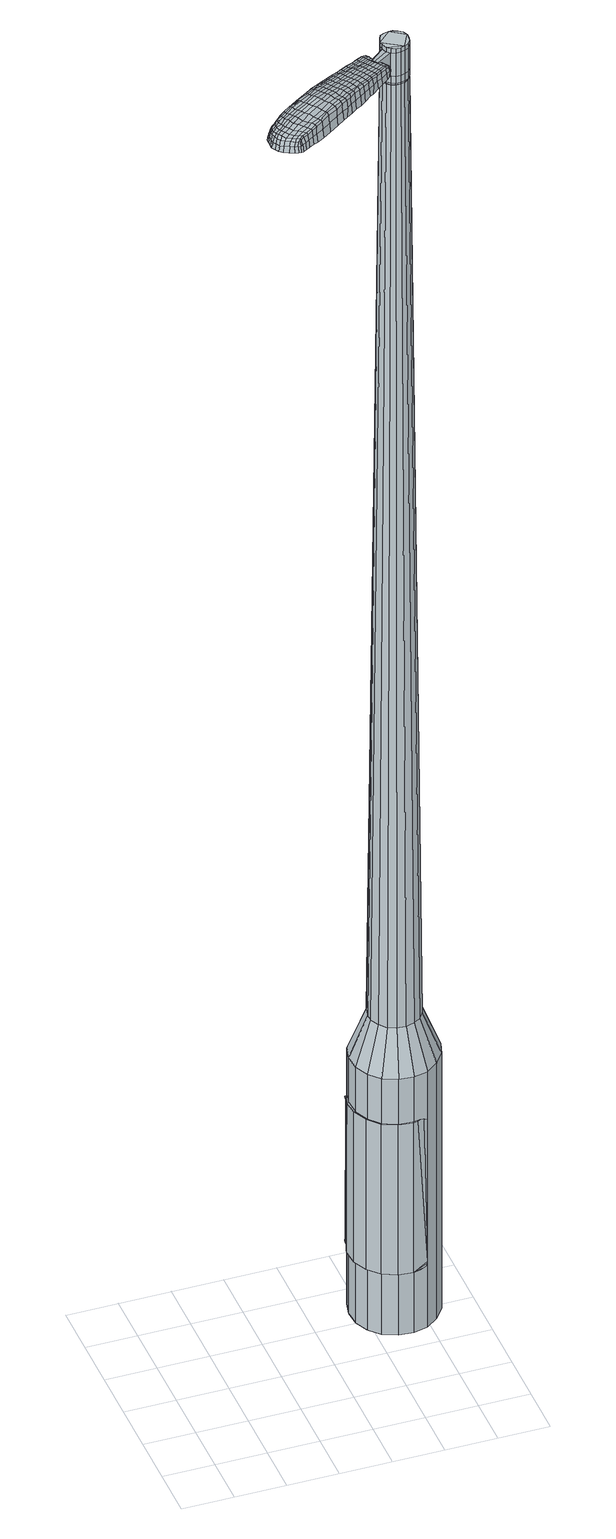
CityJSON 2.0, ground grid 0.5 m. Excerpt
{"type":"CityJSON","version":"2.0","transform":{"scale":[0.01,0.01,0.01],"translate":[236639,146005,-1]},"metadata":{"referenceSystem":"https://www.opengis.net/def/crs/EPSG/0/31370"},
"CityObjects":{
"object1":{"type":"GenericCityObject","attributes":{"cluster":696,"mean_distance_to_centroid":0.294,"new_centroid_x":236641.3,"new_centroid_y":146006.64,"mean_distance_to_camera":13.24,"H1":15.08,"H2":15.27,"Z_final":112.35,"cluster2":-1,"proj_x":236634.6,"proj_y":145996.95,"id_line":90811,"bearing_l":304.66,"distance":11.79,"orientation":"right","G_obj":214.66},"geometry":[{"type":"MultiSurface","lod":"2","boundaries":[[[0,1,2,3]],[[1,4,5,2]],[[4,6,7,5]],[[6,8,9,7]],[[8,10,11,9]],[[10,12,13,11]],[[12,14,15,13]],[[14,16,17,15]],[[16,18,19,17]],[[18,20,21,19]],[[20,22,23,21]],[[22,24,25,23]],[[24,26,27,25]],[[26,28,29,27]],[[28,30,31,29]],[[30,32,33,31]],[[32,34,35,33]],[[34,0,3,35]],[[36,37,38,39]],[[38,40,41,42]],[[41,43,42]],[[42,44,45,46]],[[45,47,46]],[[46,48,49,50]],[[49,51,50]],[[42,46,50,38]],[[50,52,39,38]],[[53,36,39]],[[2,5,7,35]],[[7,9,11,15]],[[11,13,15]],[[15,17,19,23]],[[19,21,23]],[[23,25,27,31]],[[27,29,31]],[[15,23,31,7]],[[31,33,35,7]],[[3,2,35]],[[1,0,54,55]],[[0,34,56,54]],[[34,32,57,56]],[[32,30,58,57]],[[30,28,59,58]],[[28,26,60,59]],[[26,24,61,60]],[[24,22,62,61]],[[22,20,63,62]],[[20,18,64,63]],[[18,16,65,64]],[[16,14,66,65]],[[14,12,67,66]],[[12,10,68,67]],[[10,8,69,68]],[[8,6,70,69]],[[6,4,71,70]],[[4,1,55,71]],[[55,54,72,73]],[[54,56,74,72]],[[56,57,75,74]],[[57,58,76,75]],[[58,59,77,76]],[[59,60,78,77]],[[60,61,79,78]],[[61,62,80,79]],[[62,63,81,80]],[[63,64,82,81]],[[64,65,83,82]],[[65,66,84,83]],[[66,67,85,84]],[[67,68,86,85]],[[68,69,87,86]],[[69,70,88,87]],[[70,71,89,88]],[[71,55,73,89]],[[90,91,92,73]],[[74,93,91,90]],[[94,95,93,74]],[[76,96,95,94]],[[77,97,96,76]],[[98,99,97,77]],[[100,101,99,98]],[[80,102,101,100]],[[103,104,102,80]],[[105,106,104,103]],[[107,108,106,105]],[[109,110,108,107]],[[85,111,110,109]],[[86,112,111,85]],[[113,114,112,86]],[[115,116,114,113]],[[117,118,116,115]],[[73,92,118,117]],[[119,120,121,122]],[[123,119,122,124]],[[125,123,124,126]],[[127,125,126,128]],[[129,127,128,130]],[[131,129,130,132]],[[133,131,132,134]],[[135,133,134,136]],[[137,135,136,138]],[[139,137,138,140]],[[141,139,140,142]],[[143,141,142,144]],[[145,143,144,146]],[[147,145,146,148]],[[149,147,148,150]],[[151,149,150,152]],[[72,90,73]],[[72,74,90]],[[75,94,74]],[[75,76,94]],[[78,98,77]],[[78,79,100,98]],[[79,80,100]],[[81,103,80]],[[81,82,105,103]],[[82,83,107,105]],[[83,84,109,107]],[[84,85,109]],[[87,113,86]],[[87,88,115,113]],[[88,89,117,115]],[[89,73,117]],[[153,92,91]],[[154,118,92]],[[154,155,116,118]],[[155,156,114,116]],[[156,112,114]],[[157,110,111]],[[157,158,108,110]],[[158,159,106,108]],[[159,160,104,106]],[[160,102,104]],[[161,101,102]],[[161,162,99,101]],[[162,97,99]],[[163,95,96]],[[163,93,95]],[[153,91,93]],[[39,52,151,164]],[[92,153,165,152]],[[53,39,164,120]],[[153,93,121,165]],[[36,53,120,119]],[[93,163,122,121]],[[37,36,119,123]],[[163,96,124,122]],[[38,37,123,125]],[[96,97,126,124]],[[40,38,125,127]],[[97,162,128,126]],[[41,40,127,129]],[[162,161,130,128]],[[43,41,129,131]],[[161,102,132,130]],[[42,43,131,133]],[[102,160,134,132]],[[44,42,133,135]],[[160,159,136,134]],[[45,44,135,137]],[[159,158,138,136]],[[47,45,137,139]],[[158,157,140,138]],[[46,47,139,141]],[[157,111,142,140]],[[48,46,141,143]],[[111,112,144,142]],[[49,48,143,145]],[[112,156,146,144]],[[51,49,145,147]],[[156,155,148,146]],[[50,51,147,149]],[[155,154,150,148]],[[52,50,149,151]],[[154,92,152,150]],[[151,152,166,167]],[[152,165,168,166]],[[165,121,169,168]],[[121,120,170,169]],[[120,164,171,170]],[[164,151,167,171]],[[172,173,174,175]],[[176,172,175,177]],[[172,176,178,179]],[[173,172,179,180]],[[181,182,183,184]],[[185,181,184,186]],[[181,185,187,188]],[[182,181,188,189]],[[190,191,192,193]],[[194,190,193,195]],[[190,194,196,197]],[[191,190,197,198]],[[199,200,201,202]],[[203,199,202,204]],[[199,203,205,206]],[[200,199,206,207]],[[208,209,210,211]],[[212,208,211,213]],[[208,212,214,215]],[[209,208,215,216]],[[217,218,219,220]],[[221,217,220,222]],[[217,221,223,224]],[[218,217,224,225]],[[226,227,228,229]],[[218,226,229,219]],[[226,218,225,230]],[[227,226,230,231]],[[232,233,234,235]],[[227,232,235,228]],[[232,227,231,236]],[[233,232,236,237]],[[238,176,177,239]],[[233,238,239,234]],[[238,233,237,240]],[[176,238,240,178]],[[241,242,243,244]],[[245,241,244,246]],[[241,245,247,248]],[[242,241,248,249]],[[250,251,252,253]],[[242,250,253,243]],[[250,242,249,254]],[[251,250,254,255]],[[256,257,258,259]],[[251,256,259,252]],[[256,251,255,260]],[[257,256,260,261]],[[262,263,264,265]],[[257,262,265,258]],[[262,257,261,266]],[[263,262,266,267]],[[268,173,180,269]],[[263,268,269,264]],[[268,263,267,270]],[[173,268,270,174]],[[271,272,273,274]],[[275,271,274,276]],[[271,275,277,278]],[[272,271,278,279]],[[280,281,282,283]],[[272,280,283,273]],[[280,272,279,284]],[[281,280,284,285]],[[286,287,288,289]],[[281,286,289,282]],[[286,281,285,290]],[[287,286,290,291]],[[292,185,186,293]],[[287,292,293,288]],[[292,287,291,294]],[[185,292,294,187]],[[295,296,297,298]],[[299,295,298,300]],[[295,299,301,302]],[[296,295,302,303]],[[304,305,306,307]],[[296,304,307,297]],[[304,296,303,308]],[[305,304,308,309]],[[310,311,312,313]],[[305,310,313,306]],[[310,305,309,314]],[[311,310,314,315]],[[316,317,318,319]],[[311,316,319,312]],[[316,311,315,320]],[[317,316,320,321]],[[322,182,189,323]],[[317,322,323,318]],[[322,317,321,324]],[[182,322,324,183]],[[325,211,210,326]],[[327,325,326,328]],[[325,327,329,330]],[[211,325,330,213]],[[331,327,328,332]],[[333,331,332,334]],[[331,333,335,336]],[[327,331,336,329]],[[337,333,334,338]],[[339,337,338,340]],[[337,339,341,342]],[[333,337,342,335]],[[343,339,340,344]],[[345,343,344,346]],[[343,345,347,348]],[[339,343,348,341]],[[349,345,346,350]],[[200,349,350,201]],[[349,200,207,351]],[[345,349,351,347]],[[352,353,198,197]],[[354,352,197,196]],[[352,354,355,356]],[[353,352,356,357]],[[358,359,357,356]],[[360,358,356,355]],[[358,360,361,362]],[[359,358,362,363]],[[364,365,363,362]],[[366,364,362,361]],[[364,366,367,368]],[[365,364,368,369]],[[370,371,369,368]],[[372,370,368,367]],[[370,372,205,203]],[[371,370,203,204]],[[373,374,375,376]],[[275,373,376,277]],[[373,275,276,377]],[[374,373,377,378]],[[379,194,195,380]],[[374,379,380,375]],[[379,374,378,381]],[[194,379,381,196]],[[382,383,384,385]],[[221,382,385,223]],[[382,221,222,386]],[[383,382,386,387]],[[388,389,390,391]],[[383,388,391,384]],[[388,383,387,392]],[[389,388,392,393]],[[394,191,198,395]],[[389,394,395,390]],[[394,389,393,396]],[[191,394,396,192]],[[397,398,399,400]],[[179,397,400,180]],[[397,179,178,401]],[[398,397,401,402]],[[403,404,405,406]],[[398,403,406,399]],[[403,398,402,407]],[[404,403,407,408]],[[409,202,201,410]],[[404,409,410,405]],[[409,404,408,411]],[[202,409,411,204]],[[412,413,414,415]],[[184,412,415,186]],[[412,184,183,416]],[[413,412,416,417]],[[418,206,205,419]],[[413,418,419,414]],[[418,413,417,420]],[[206,418,420,207]],[[421,422,423,424]],[[299,421,424,301]],[[421,299,300,425]],[[422,421,425,426]],[[427,212,213,428]],[[422,427,428,423]],[[427,422,426,429]],[[212,427,429,214]],[[430,431,432,433]],[[245,430,433,247]],[[430,245,246,434]],[[431,430,434,435]],[[436,437,438,439]],[[431,436,439,432]],[[436,431,435,440]],[[437,436,440,441]],[[442,209,216,443]],[[437,442,443,438]],[[442,437,441,444]],[[209,442,444,210]],[[445,446,435,434]],[[244,445,434,246]],[[445,244,243,447]],[[446,445,447,448]],[[449,450,441,440]],[[446,449,440,435]],[[449,446,448,451]],[[450,449,451,452]],[[453,326,210,444]],[[450,453,444,441]],[[453,450,452,454]],[[326,453,454,328]],[[455,456,457,458]],[[302,455,458,303]],[[455,302,301,424]],[[456,455,424,423]],[[459,330,329,460]],[[456,459,460,457]],[[459,456,423,428]],[[330,459,428,213]],[[461,462,448,447]],[[253,461,447,243]],[[461,253,252,463]],[[462,461,463,464]],[[465,466,452,451]],[[462,465,451,448]],[[465,462,464,467]],[[466,465,467,468]],[[469,332,328,454]],[[466,469,454,452]],[[469,466,468,470]],[[332,469,470,334]],[[471,472,473,474]],[[308,471,474,309]],[[471,308,303,458]],[[472,471,458,457]],[[475,336,335,476]],[[472,475,476,473]],[[475,472,457,460]],[[336,475,460,329]],[[477,478,464,463]],[[259,477,463,252]],[[477,259,258,479]],[[478,477,479,480]],[[481,482,468,467]],[[478,481,467,464]],[[481,478,480,483]],[[482,481,483,484]],[[485,338,334,470]],[[482,485,470,468]],[[485,482,484,486]],[[338,485,486,340]],[[487,488,489,490]],[[314,487,490,315]],[[487,314,309,474]],[[488,487,474,473]],[[491,342,341,492]],[[488,491,492,489]],[[491,488,473,476]],[[342,491,476,335]],[[493,494,480,479]],[[265,493,479,258]],[[493,265,264,495]],[[494,493,495,496]],[[497,498,484,483]],[[494,497,483,480]],[[497,494,496,499]],[[498,497,499,500]],[[501,344,340,486]],[[498,501,486,484]],[[501,498,500,502]],[[344,501,502,346]],[[503,504,505,506]],[[320,503,506,321]],[[503,320,315,490]],[[504,503,490,489]],[[507,348,347,508]],[[504,507,508,505]],[[507,504,489,492]],[[348,507,492,341]],[[509,510,496,495]],[[269,509,495,264]],[[509,269,180,400]],[[510,509,400,399]],[[511,512,500,499]],[[510,511,499,496]],[[511,510,399,406]],[[512,511,406,405]],[[513,350,346,502]],[[512,513,502,500]],[[513,512,405,410]],[[350,513,410,201]],[[514,515,417,416]],[[324,514,416,183]],[[514,324,321,506]],[[515,514,506,505]],[[516,351,207,420]],[[515,516,420,417]],[[516,515,505,508]],[[351,516,508,347]],[[517,518,378,377]],[[274,517,377,276]],[[517,274,273,519]],[[518,517,519,520]],[[521,354,196,381]],[[518,521,381,378]],[[521,518,520,522]],[[354,521,522,355]],[[523,524,525,526]],[[224,523,526,225]],[[523,224,223,385]],[[524,523,385,384]],[[527,528,529,530]],[[524,527,530,525]],[[527,524,384,391]],[[528,527,391,390]],[[531,353,357,532]],[[528,531,532,529]],[[531,528,390,395]],[[353,531,395,198]],[[533,534,520,519]],[[283,533,519,273]],[[533,283,282,535]],[[534,533,535,536]],[[537,360,355,522]],[[534,537,522,520]],[[537,534,536,538]],[[360,537,538,361]],[[539,540,541,542]],[[230,539,542,231]],[[539,230,225,526]],[[540,539,526,525]],[[543,544,545,546]],[[540,543,546,541]],[[543,540,525,530]],[[544,543,530,529]],[[547,359,363,548]],[[544,547,548,545]],[[547,544,529,532]],[[359,547,532,357]],[[549,550,536,535]],[[289,549,535,282]],[[549,289,288,551]],[[550,549,551,552]],[[553,366,361,538]],[[550,553,538,536]],[[553,550,552,554]],[[366,553,554,367]],[[555,556,557,558]],[[236,555,558,237]],[[555,236,231,542]],[[556,555,542,541]],[[559,560,561,562]],[[556,559,562,557]],[[559,556,541,546]],[[560,559,546,545]],[[563,365,369,564]],[[560,563,564,561]],[[563,560,545,548]],[[365,563,548,363]],[[565,566,552,551]],[[293,565,551,288]],[[565,293,186,415]],[[566,565,415,414]],[[567,372,367,554]],[[566,567,554,552]],[[567,566,414,419]],[[372,567,419,205]],[[568,569,402,401]],[[240,568,401,178]],[[568,240,237,558]],[[569,568,558,557]],[[570,571,408,407]],[[569,570,407,402]],[[570,569,557,562]],[[571,570,562,561]],[[572,371,204,411]],[[571,572,411,408]],[[572,571,561,564]],[[371,572,564,369]],[[573,574,575,576]],[[576,575,577,578]],[[579,577,575,580]],[[580,575,574,581]],[[582,583,584,585]],[[585,584,586,587]],[[588,586,584,589]],[[589,584,583,590]],[[591,592,593,594]],[[594,593,595,596]],[[597,595,593,598]],[[598,593,592,599]],[[600,601,602,603]],[[603,602,604,605]],[[606,604,602,607]],[[607,602,601,608]],[[609,610,611,612]],[[612,611,613,614]],[[615,613,611,616]],[[616,611,610,617]],[[618,619,620,621]],[[621,620,622,623]],[[624,622,620,625]],[[625,620,619,626]],[[627,628,629,630]],[[630,629,619,618]],[[626,619,629,631]],[[631,629,628,632]],[[633,634,635,636]],[[636,635,628,627]],[[632,628,635,637]],[[637,635,634,638]],[[578,577,639,640]],[[640,639,634,633]],[[638,634,639,641]],[[641,639,577,579]],[[642,643,644,645]],[[645,644,646,647]],[[648,646,644,649]],[[649,644,643,650]],[[651,652,653,654]],[[654,653,643,642]],[[650,643,653,655]],[[655,653,652,656]],[[657,658,659,660]],[[660,659,652,651]],[[656,652,659,661]],[[661,659,658,662]],[[663,664,665,666]],[[666,665,658,657]],[[662,658,665,667]],[[667,665,664,668]],[[581,574,669,670]],[[670,669,664,663]],[[668,664,669,671]],[[671,669,574,573]],[[672,673,674,675]],[[675,674,676,677]],[[678,676,674,679]],[[679,674,673,680]],[[681,682,683,684]],[[684,683,673,672]],[[680,673,683,685]],[[685,683,682,686]],[[687,688,689,690]],[[690,689,682,681]],[[686,682,689,691]],[[691,689,688,692]],[[587,586,693,694]],[[694,693,688,687]],[[692,688,693,695]],[[695,693,586,588]],[[696,697,698,699]],[[699,698,700,701]],[[702,700,698,703]],[[703,698,697,704]],[[705,706,707,708]],[[708,707,697,696]],[[704,697,707,709]],[[709,707,706,710]],[[711,712,713,714]],[[714,713,706,705]],[[710,706,713,715]],[[715,713,712,716]],[[717,718,719,720]],[[720,719,712,711]],[[716,712,719,721]],[[721,719,718,722]],[[590,583,723,724]],[[724,723,718,717]],[[722,718,723,725]],[[725,723,583,582]],[[609,612,726,727]],[[727,726,728,729]],[[730,728,726,731]],[[731,726,612,614]],[[729,728,732,733]],[[733,732,734,735]],[[736,734,732,737]],[[737,732,728,730]],[[735,734,738,739]],[[739,738,740,741]],[[742,740,738,743]],[[743,738,734,736]],[[741,740,744,745]],[[745,744,746,747]],[[748,746,744,749]],[[749,744,740,742]],[[747,746,750,751]],[[751,750,601,600]],[[608,601,750,752]],[[752,750,746,748]],[[599,753,754,598]],[[598,754,755,597]],[[756,755,754,757]],[[757,754,753,758]],[[758,759,760,757]],[[757,760,761,756]],[[762,761,760,763]],[[763,760,759,764]],[[764,765,766,763]],[[763,766,767,762]],[[768,767,766,769]],[[769,766,765,770]],[[770,771,772,769]],[[769,772,773,768]],[[606,773,772,604]],[[604,772,771,605]],[[774,775,776,777]],[[777,776,676,678]],[[677,676,776,778]],[[778,776,775,779]],[[596,595,780,781]],[[781,780,775,774]],[[779,775,780,782]],[[782,780,595,597]],[[783,784,785,786]],[[786,785,622,624]],[[623,622,785,787]],[[787,785,784,788]],[[789,790,791,792]],[[792,791,784,783]],[[788,784,791,793]],[[793,791,790,794]],[[599,592,795,796]],[[796,795,790,789]],[[794,790,795,797]],[[797,795,592,591]],[[798,799,800,801]],[[801,800,580,581]],[[579,580,800,802]],[[802,800,799,803]],[[804,805,806,807]],[[807,806,799,798]],[[803,799,806,808]],[[808,806,805,809]],[[600,603,810,811]],[[811,810,805,804]],[[809,805,810,812]],[[812,810,603,605]],[[813,814,815,816]],[[816,815,585,587]],[[582,585,815,817]],[[817,815,814,818]],[[606,607,819,820]],[[820,819,814,813]],[[818,814,819,821]],[[821,819,607,608]],[[822,823,700,824]],[[824,700,702]],[[701,700,823,825]],[[614,613,826,827]],[[827,826,823,822]],[[825,823,826,828]],[[828,826,613,615]],[[829,830,646,831]],[[831,646,648]],[[647,646,832]],[[832,646,830,833]],[[834,835,836,837]],[[837,836,830,829]],[[833,830,836,838]],[[838,836,835,839]],[[617,610,840,841]],[[841,840,835,834]],[[839,835,840,842]],[[842,840,610,609]],[[833,843,844,832]],[[832,844,645,647]],[[642,645,844,845]],[[845,844,843,846]],[[839,847,848,838]],[[838,848,843,833]],[[846,843,848,849]],[[849,848,847,850]],[[609,727,851,842]],[[842,851,847,839]],[[850,847,851,852]],[[852,851,727,729]],[[853,854,855,856]],[[856,855,703,704]],[[702,703,855,824]],[[824,855,854,822]],[[730,731,857,858]],[[858,857,854,853]],[[822,854,857,827]],[[827,857,731,614]],[[846,859,860,845]],[[845,860,654,642]],[[651,654,860,861]],[[861,860,859,862]],[[850,863,864,849]],[[849,864,859,846]],[[862,859,864,865]],[[865,864,863,866]],[[729,733,867,852]],[[852,867,863,850]],[[866,863,867,868]],[[868,867,733,735]],[[869,870,871,872]],[[872,871,709,710]],[[704,709,871,856]],[[856,871,870,853]],[[736,737,873,874]],[[874,873,870,869]],[[853,870,873,858]],[[858,873,737,730]],[[862,875,876,861]],[[861,876,660,651]],[[657,660,876,877]],[[877,876,875,878]],[[866,879,880,865]],[[865,880,875,862]],[[878,875,880,881]],[[881,880,879,882]],[[735,739,883,868]],[[868,883,879,866]],[[882,879,883,884]],[[884,883,739,741]],[[885,886,887,888]],[[888,887,715,716]],[[710,715,887,872]],[[872,887,886,869]],[[742,743,889,890]],[[890,889,886,885]],[[869,886,889,874]],[[874,889,743,736]],[[878,891,892,877]],[[877,892,666,657]],[[663,666,892,893]],[[893,892,891,894]],[[882,895,896,881]],[[881,896,891,878]],[[894,891,896,897]],[[897,896,895,898]],[[741,745,899,884]],[[884,899,895,882]],[[898,895,899,900]],[[900,899,745,747]],[[901,902,903,904]],[[904,903,721,722]],[[716,721,903,888]],[[888,903,902,885]],[[748,749,905,906]],[[906,905,902,901]],[[885,902,905,890]],[[890,905,749,742]],[[894,907,908,893]],[[893,908,670,663]],[[581,670,908,801]],[[801,908,907,798]],[[898,909,910,897]],[[897,910,907,894]],[[798,907,910,807]],[[807,910,909,804]],[[747,751,911,900]],[[900,911,909,898]],[[804,909,911,811]],[[811,911,751,600]],[[818,912,913,817]],[[817,913,725,582]],[[722,725,913,904]],[[904,913,912,901]],[[608,752,914,821]],[[821,914,912,818]],[[901,912,914,906]],[[906,914,752,748]],[[779,915,916,778]],[[778,916,675,677]],[[672,675,916,917]],[[917,916,915,918]],[[597,755,919,782]],[[782,919,915,779]],[[918,915,919,920]],[[920,919,755,756]],[[921,922,923,924]],[[924,923,625,626]],[[624,625,923,786]],[[786,923,922,783]],[[925,926,927,928]],[[928,927,922,921]],[[783,922,927,792]],[[792,927,926,789]],[[758,753,929,930]],[[930,929,926,925]],[[789,926,929,796]],[[796,929,753,599]],[[918,931,932,917]],[[917,932,684,672]],[[681,684,932,933]],[[933,932,931,934]],[[756,761,935,920]],[[920,935,931,918]],[[934,931,935,936]],[[936,935,761,762]],[[937,938,939,940]],[[940,939,631,632]],[[626,631,939,924]],[[924,939,938,921]],[[941,942,943,944]],[[944,943,938,937]],[[921,938,943,928]],[[928,943,942,925]],[[764,759,945,946]],[[946,945,942,941]],[[925,942,945,930]],[[930,945,759,758]],[[934,947,948,933]],[[933,948,690,681]],[[687,690,948,949]],[[949,948,947,950]],[[762,767,951,936]],[[936,951,947,934]],[[950,947,951,952]],[[952,951,767,768]],[[953,954,955,956]],[[956,955,637,638]],[[632,637,955,940]],[[940,955,954,937]],[[957,958,959,960]],[[960,959,954,953]],[[937,954,959,944]],[[944,959,958,941]],[[770,765,961,962]],[[962,961,958,957]],[[941,958,961,946]],[[946,961,765,764]],[[950,963,964,949]],[[949,964,694,687]],[[587,694,964,816]],[[816,964,963,813]],[[768,773,965,952]],[[952,965,963,950]],[[813,963,965,820]],[[820,965,773,606]],[[803,966,967,802]],[[802,967,641,579]],[[638,641,967,956]],[[956,967,966,953]],[[809,968,969,808]],[[808,969,966,803]],[[953,966,969,960]],[[960,969,968,957]],[[605,771,970,812]],[[812,970,968,809]],[[957,968,970,962]],[[962,970,771,770]],[[573,576,175,174]],[[576,578,177,175]],[[588,589,188,187]],[[589,590,189,188]],[[591,594,193,192]],[[594,596,195,193]],[[615,616,215,214]],[[616,617,216,215]],[[618,621,220,219]],[[621,623,222,220]],[[627,630,229,228]],[[630,618,219,229]],[[633,636,235,234]],[[636,627,228,235]],[[578,640,239,177]],[[640,633,234,239]],[[648,649,248,247]],[[649,650,249,248]],[[650,655,254,249]],[[655,656,255,254]],[[656,661,260,255]],[[661,662,261,260]],[[662,667,266,261]],[[667,668,267,266]],[[668,671,270,267]],[[671,573,174,270]],[[678,679,278,277]],[[679,680,279,278]],[[680,685,284,279]],[[685,686,285,284]],[[686,691,290,285]],[[691,692,291,290]],[[692,695,294,291]],[[695,588,187,294]],[[696,699,298,297]],[[699,701,300,298]],[[705,708,307,306]],[[708,696,297,307]],[[711,714,313,312]],[[714,705,306,313]],[[717,720,319,318]],[[720,711,312,319]],[[590,724,323,189]],[[724,717,318,323]],[[774,777,376,375]],[[777,678,277,376]],[[596,781,380,195]],[[781,774,375,380]],[[623,787,386,222]],[[787,788,387,386]],[[788,793,392,387]],[[793,794,393,392]],[[794,797,396,393]],[[797,591,192,396]],[[701,425,300]],[[701,825,426,425]],[[825,828,429,426]],[[828,615,214,429]],[[829,831,433,432]],[[831,648,247,433]],[[834,837,439,438]],[[837,829,432,439]],[[617,841,443,216]],[[841,834,438,443]],[[971,972,973,974]],[[975,976,974,973]],[[977,978,979,980]],[[981,982,983,984]],[[972,985,986,973]],[[987,975,973,986]],[[988,977,980,989]],[[990,991,982,981]],[[985,992,993,986]],[[993,994,987,986]],[[995,988,989,996]],[[997,991,990,998]],[[992,999,1000,993]],[[1000,1001,994,993]],[[1002,995,996,1003]],[[1004,997,998,1005]],[[1006,1007,1008,1009]],[[1010,1011,1007,1006]],[[1010,1012,1013,1011]],[[1012,1014,1015,1013]],[[1016,1017,1018,1019]],[[1020,1021,1017,1016]],[[1022,1023,1021,1020]],[[1024,1025,1023,1022]],[[1019,1008,1007,1016]],[[1016,1007,1011,1020]],[[1011,1013,1022,1020]],[[1013,1015,1024,1022]],[[980,979,976,975]],[[989,980,975,987]],[[994,996,989,987]],[[1001,1003,996,994]],[[981,984,978,977]],[[990,981,977,988]],[[998,990,988,995]],[[1005,998,995,1002]],[[982,1006,1009,983]],[[991,1010,1006,982]],[[1012,1010,991,997]],[[1014,1012,997,1004]],[[1026,1027,1028,1029]],[[1028,1030,1031,1032]],[[1028,1032,1033,1034]],[[1028,1034,1029]],[[1035,1026,1029,1036]],[[1037,1036,1029,1038]],[[1039,1038,1029]],[[1040,1028,1027,1041]],[[1042,1040,1041,1043]],[[1044,1042,1043,1045]],[[1046,1044,1045,1047]],[[1048,1046,1047,1049]],[[1049,1050,1051,1052]],[[1049,1052,1053,1054]],[[1049,1054,1055,1056]],[[1055,1057,1058,1059]],[[1055,1059,1060,1061]],[[1055,1061,1056]],[[1049,1056,1048]],[[1062,1063,1027,1026]],[[1064,1065,1030,1028]],[[1066,1067,1039,1029]],[[1063,1068,1041,1027]],[[1069,1064,1028,1040]],[[1068,1070,1043,1041]],[[1071,1069,1040,1042]],[[1070,1072,1045,1043]],[[1073,1071,1042,1044]],[[1072,1074,1047,1045]],[[1075,1073,1044,1046]],[[1074,1076,1049,1047]],[[1077,1075,1046,1048]],[[1076,1078,1050,1049]],[[1079,1080,1057,1055]],[[1081,1077,1048,1056]],[[1051,1050,1078,1082]],[[1052,1051,1082,1083]],[[1053,1052,1083,1084]],[[1054,1053,1084,1085]],[[1055,1054,1085,1079]],[[1086,1062,1026,1035]],[[1087,1086,1035,1036]],[[1088,1087,1036,1037]],[[1089,1088,1037,1038]],[[1067,1089,1038,1039]],[[1031,1030,1065,1090]],[[1058,1057,1080,1091]],[[1032,1031,1090,1092]],[[1033,1032,1092,1093]],[[1034,1033,1093,1094]],[[1029,1034,1094,1066]],[[1059,1058,1091,1095]],[[1060,1059,1095,1096]],[[1061,1060,1096,1097]],[[1056,1061,1097,1081]]]}]}
},
"vertices":[
[195,138,384],[189,151,384],[189,151,96],[195,138,96],[188,166,384],[188,166,96],[191,180,384],[191,180,96],[200,192,384],[200,192,96],[212,200,384],[212,200,96],[226,204,384],[226,204,96],[241,203,384],[241,203,96],[254,196,384],[254,196,96],[265,186,384],[265,186,96],[271,173,384],[271,173,96],[272,158,384],[272,158,96],[268,144,384],[268,144,96],[259,132,384],[259,132,96],[247,123,384],[247,123,96],[233,120,384],[233,120,96],[219,121,384],[219,121,96],[205,127,384],[205,127,96],[226,149,1524],[231,149,1524],[235,150,1524],[219,154,1524],[239,152,1524],[242,156,1524],[243,165,1524],[243,161,1524],[241,170,1524],[237,173,1524],[229,175,1524],[233,175,1524],[224,174,1524],[220,172,1524],[216,163,1524],[218,168,1524],[217,159,1524],[222,151,1524],[209,148,429],[205,156,429],[215,141,429],[223,138,429],[232,137,429],[240,139,429],[247,144,429],[252,151,429],[255,160,429],[254,168,429],[250,176,429],[244,182,429],[236,186,429],[228,187,429],[219,185,429],[212,180,429],[207,173,429],[205,164,429],[219,154,1483],[217,159,1483],[222,151,1483],[226,149,1483],[231,149,1483],[235,150,1483],[239,152,1483],[242,156,1483],[243,161,1483],[243,165,1483],[241,170,1483],[237,173,1483],[233,175,1483],[229,175,1483],[224,174,1483],[220,172,1483],[218,168,1483],[216,163,1483],[219,155,1483],[219,155,1485],[217,159,1485],[222,151,1485],[226,150,1483],[226,150,1485],[231,149,1485],[235,150,1485],[239,153,1483],[239,153,1485],[241,156,1483],[241,156,1485],[243,161,1485],[242,165,1483],[242,165,1485],[240,169,1483],[240,169,1485],[237,172,1483],[237,172,1485],[233,174,1483],[233,174,1485],[229,175,1485],[224,174,1485],[221,171,1483],[221,171,1485],[218,167,1483],[218,167,1485],[217,163,1483],[217,163,1485],[226,149,1519],[222,151,1519],[222,151,1493],[226,149,1493],[231,149,1519],[231,149,1493],[235,150,1519],[235,150,1493],[239,152,1519],[239,152,1493],[242,156,1519],[242,156,1493],[243,161,1519],[243,161,1493],[243,165,1519],[243,165,1493],[241,170,1519],[241,170,1493],[237,173,1519],[237,173,1493],[233,175,1519],[233,175,1493],[229,175,1519],[229,175,1493],[224,174,1519],[224,174,1493],[220,172,1519],[220,172,1493],[218,168,1519],[218,168,1493],[216,163,1519],[216,163,1493],[217,159,1519],[217,159,1493],[219,154,1485],[216,163,1485],[218,168,1485],[220,172,1485],[233,175,1485],[237,173,1485],[241,170,1485],[243,165,1485],[242,156,1485],[239,152,1485],[226,149,1485],[219,154,1519],[219,154,1493],[201,146,1513],[201,146,1518],[203,144,1513],[205,141,1513],[205,141,1518],[203,144,1518],[131,118,1519],[137,121,1518],[135,122,1509],[129,118,1510],[124,113,1519],[122,113,1510],[126,112,1526],[133,117,1525],[139,121,1525],[153,86,1519],[159,90,1518],[159,92,1525],[153,88,1525],[146,81,1519],[146,82,1526],[146,79,1510],[153,84,1510],[158,88,1509],[83,58,1519],[81,62,1519],[80,61,1513],[82,58,1513],[86,56,1519],[85,55,1513],[87,57,1524],[84,59,1524],[82,62,1524],[144,101,1530],[150,105,1529],[148,108,1529],[142,103,1530],[136,95,1531],[134,98,1531],[138,92,1530],[146,98,1530],[152,102,1529],[210,147,1512],[208,149,1512],[207,148,1517],[209,146,1517],[211,144,1512],[210,144,1517],[211,144,1506],[209,146,1506],[207,149,1506],[83,83,1519],[86,85,1519],[84,86,1512],[82,83,1512],[82,81,1518],[80,82,1512],[83,81,1522],[84,82,1523],[87,84,1524],[89,88,1519],[94,92,1519],[92,92,1512],[88,89,1512],[90,87,1524],[95,91,1525],[98,95,1519],[105,100,1519],[103,100,1511],[97,96,1511],[100,95,1526],[106,99,1526],[114,106,1519],[112,107,1510],[116,106,1526],[194,156,1513],[188,152,1513],[189,152,1518],[195,156,1517],[199,159,1512],[199,158,1516],[198,159,1506],[193,156,1507],[186,153,1507],[181,148,1514],[175,144,1515],[176,144,1520],[183,148,1519],[180,149,1507],[173,145,1507],[169,141,1515],[162,137,1516],[164,136,1522],[170,140,1521],[167,141,1508],[160,137,1508],[156,133,1517],[150,129,1517],[151,128,1524],[157,132,1523],[154,133,1508],[148,130,1509],[143,125,1518],[145,124,1524],[141,126,1509],[103,53,1519],[106,54,1519],[105,56,1524],[102,54,1523],[101,52,1518],[101,53,1522],[101,51,1512],[103,51,1512],[106,53,1512],[110,57,1519],[115,60,1519],[115,61,1525],[110,58,1524],[110,55,1512],[115,58,1512],[120,63,1519],[127,67,1519],[127,69,1526],[120,64,1526],[120,61,1511],[127,65,1511],[136,74,1519],[136,76,1526],[136,72,1510],[211,131,1513],[205,126,1513],[205,125,1507],[211,130,1507],[216,135,1512],[215,134,1506],[214,135,1516],[211,132,1517],[205,128,1518],[199,122,1514],[194,117,1515],[193,115,1507],[199,120,1507],[199,123,1519],[193,119,1520],[188,113,1515],[182,108,1516],[182,106,1508],[188,111,1508],[188,114,1521],[182,110,1522],[176,103,1517],[170,99,1517],[170,97,1509],[176,101,1508],[176,105,1523],[170,101,1524],[164,94,1518],[164,92,1509],[164,96,1524],[204,143,1519],[203,145,1519],[198,139,1520],[197,141,1520],[200,136,1520],[206,141,1519],[192,135,1522],[191,137,1522],[186,130,1523],[184,133,1523],[188,128,1523],[194,132,1521],[180,126,1524],[178,128,1524],[174,122,1525],[172,124,1525],[176,119,1525],[182,123,1524],[168,118,1526],[166,120,1526],[162,113,1527],[160,116,1527],[164,110,1527],[170,115,1526],[156,109,1528],[154,112,1528],[158,106,1528],[86,61,1527],[84,64,1527],[89,58,1526],[93,61,1527],[90,64,1528],[88,67,1528],[95,67,1529],[93,70,1529],[98,64,1528],[104,68,1530],[101,71,1530],[99,75,1530],[107,76,1531],[105,79,1531],[110,72,1530],[118,78,1531],[115,81,1531],[113,84,1531],[125,88,1531],[123,91,1531],[128,85,1531],[98,52,1518],[95,52,1519],[95,51,1513],[98,50,1513],[99,53,1523],[96,53,1523],[91,54,1519],[90,53,1513],[92,55,1524],[80,79,1518],[80,76,1518],[81,77,1523],[82,79,1523],[79,79,1513],[78,77,1513],[79,73,1519],[79,69,1519],[80,70,1524],[80,73,1523],[78,73,1513],[78,69,1513],[79,65,1519],[81,66,1524],[78,65,1513],[134,116,1528],[135,114,1528],[141,118,1528],[140,120,1527],[127,111,1528],[128,109,1529],[136,112,1529],[138,109,1530],[144,113,1529],[142,116,1528],[129,107,1529],[130,104,1530],[140,106,1530],[146,110,1529],[132,101,1531],[152,89,1528],[151,91,1529],[144,86,1529],[145,84,1528],[158,93,1527],[156,95,1528],[148,94,1529],[141,89,1530],[154,98,1528],[217,137,1512],[215,138,1512],[214,138,1517],[215,137,1517],[216,136,1506],[215,137,1506],[214,141,1512],[212,141,1517],[213,140,1506],[201,159,1512],[202,157,1512],[201,158,1506],[200,159,1506],[201,158,1517],[202,156,1517],[204,156,1512],[205,153,1512],[204,153,1506],[203,156,1506],[203,155,1517],[204,152,1517],[207,151,1512],[206,151,1506],[206,150,1517],[196,155,1519],[197,153,1519],[190,151,1520],[191,149,1520],[199,151,1519],[200,149,1519],[192,147,1520],[194,145,1520],[201,147,1519],[195,143,1520],[211,134,1519],[210,135,1519],[204,131,1520],[205,129,1520],[208,138,1519],[202,133,1520],[184,147,1521],[185,145,1521],[177,143,1522],[178,141,1522],[186,143,1521],[188,141,1521],[180,139,1522],[181,137,1523],[189,139,1522],[183,135,1523],[199,124,1521],[198,126,1521],[192,122,1522],[193,120,1522],[196,129,1521],[190,125,1522],[171,139,1523],[172,137,1523],[165,135,1524],[166,133,1524],[173,135,1523],[175,133,1524],[167,131,1525],[169,129,1525],[177,131,1524],[170,127,1525],[187,115,1523],[186,117,1523],[180,113,1524],[181,111,1524],[184,120,1524],[178,116,1525],[158,131,1525],[160,130,1525],[152,127,1526],[153,126,1526],[161,127,1526],[163,125,1526],[155,123,1527],[156,121,1527],[164,122,1526],[158,118,1527],[175,107,1525],[174,108,1525],[168,104,1526],[169,102,1526],[172,111,1526],[166,107,1527],[146,123,1527],[147,122,1527],[149,120,1527],[150,117,1528],[152,114,1528],[164,98,1527],[162,100,1527],[160,103,1528],[101,54,1525],[98,55,1525],[104,56,1526],[101,57,1526],[94,56,1526],[97,58,1527],[84,80,1525],[83,78,1525],[86,80,1526],[87,83,1525],[82,75,1525],[82,71,1526],[86,74,1527],[86,77,1526],[83,68,1526],[87,70,1527],[109,59,1526],[106,60,1527],[114,62,1527],[111,63,1528],[102,62,1528],[108,65,1529],[91,86,1526],[90,84,1527],[95,87,1528],[95,90,1527],[90,81,1527],[91,77,1528],[96,81,1529],[96,85,1528],[92,74,1528],[98,78,1530],[119,65,1528],[117,67,1529],[126,70,1528],[124,71,1529],[114,69,1529],[121,74,1530],[100,93,1528],[100,91,1528],[107,96,1529],[107,98,1528],[101,88,1529],[102,85,1530],[109,90,1530],[108,93,1530],[104,82,1530],[111,87,1531],[135,77,1529],[134,78,1529],[131,81,1530],[117,104,1528],[117,103,1529],[118,100,1530],[120,97,1530],[122,94,1531],[136,120,1509],[138,120,1518],[132,116,1518],[130,116,1509],[125,111,1519],[123,112,1510],[127,111,1525],[134,115,1525],[140,119,1525],[157,93,1525],[157,92,1518],[152,87,1518],[152,89,1525],[145,82,1519],[145,84,1525],[145,80,1510],[151,85,1509],[157,90,1509],[82,62,1513],[83,63,1519],[84,60,1519],[84,59,1513],[87,58,1519],[86,57,1513],[88,58,1524],[86,61,1524],[84,63,1524],[147,107,1528],[149,105,1528],[143,101,1529],[141,103,1529],[136,95,1529],[134,98,1529],[138,93,1529],[145,98,1529],[151,102,1528],[206,147,1516],[206,148,1512],[208,145,1512],[207,145,1516],[210,143,1512],[209,143,1516],[209,142,1506],[207,145,1506],[206,147,1506],[86,84,1512],[87,84,1519],[85,82,1518],[83,82,1512],[83,80,1518],[82,81,1512],[84,80,1522],[86,81,1523],[88,83,1523],[93,91,1512],[95,90,1519],[91,87,1519],[89,87,1512],[92,86,1524],[96,89,1525],[104,99,1511],[106,98,1519],[100,94,1519],[98,94,1511],[101,93,1525],[107,98,1526],[115,105,1519],[113,105,1510],[117,104,1526],[190,150,1518],[189,150,1513],[195,154,1513],[196,154,1517],[200,157,1512],[199,156,1515],[198,157,1506],[194,155,1506],[187,151,1507],[177,142,1520],[176,143,1514],[182,147,1514],[184,146,1519],[181,147,1507],[174,143,1507],[165,134,1522],[163,135,1516],[169,139,1515],[171,138,1521],[168,139,1508],[161,135,1508],[152,127,1523],[151,127,1517],[157,131,1516],[158,130,1522],[155,132,1508],[149,128,1508],[144,123,1517],[146,123,1524],[142,124,1509],[105,58,1523],[105,56,1519],[102,55,1518],[102,56,1523],[100,54,1518],[100,55,1522],[100,53,1512],[102,53,1512],[105,55,1512],[114,63,1525],[114,61,1519],[109,59,1519],[109,60,1524],[109,57,1512],[114,60,1512],[126,70,1526],[126,69,1519],[119,65,1519],[119,66,1525],[119,63,1511],[126,67,1511],[135,75,1519],[135,77,1526],[135,73,1510],[204,126,1507],[204,128,1513],[210,133,1513],[210,131,1506],[214,136,1512],[214,135,1506],[213,136,1515],[210,134,1517],[204,129,1518],[192,117,1507],[192,119,1514],[198,123,1514],[198,122,1507],[198,125,1519],[192,120,1520],[180,108,1508],[181,109,1516],[186,114,1515],[186,112,1508],[186,116,1521],[180,111,1522],[169,98,1508],[169,100,1517],[175,105,1516],[175,103,1508],[175,107,1522],[169,102,1523],[163,96,1517],[163,94,1509],[163,98,1524],[203,143,1518],[202,145,1518],[198,138,1519],[196,141,1519],[199,136,1519],[205,140,1518],[192,134,1520],[190,136,1520],[185,130,1521],[184,132,1521],[187,127,1521],[193,132,1520],[179,126,1523],[178,128,1523],[173,122,1524],[172,124,1524],[175,119,1524],[181,123,1523],[167,117,1525],[166,120,1525],[161,113,1526],[159,115,1526],[163,110,1526],[169,115,1525],[155,109,1527],[153,111,1527],[157,106,1527],[86,65,1526],[87,62,1526],[90,60,1525],[93,62,1526],[91,64,1526],[89,67,1526],[94,71,1528],[96,68,1528],[99,65,1527],[104,69,1528],[102,72,1529],[100,75,1529],[106,79,1530],[108,76,1530],[110,73,1529],[117,78,1530],[115,81,1530],[113,84,1530],[123,91,1530],[125,88,1530],[128,85,1530],[96,53,1513],[96,54,1518],[99,54,1518],[99,52,1512],[99,55,1523],[97,55,1523],[92,56,1519],[91,55,1513],[92,57,1523],[83,76,1523],[82,76,1518],[82,78,1518],[84,78,1523],[81,79,1512],[80,76,1512],[82,70,1523],[81,69,1519],[81,73,1519],[82,73,1523],[80,73,1513],[80,69,1513],[81,66,1519],[83,66,1524],[80,65,1513],[141,117,1527],[135,113,1527],[135,114,1527],[140,118,1526],[127,110,1527],[128,109,1528],[144,112,1528],[138,108,1528],[136,111,1528],[142,115,1527],[129,106,1528],[131,104,1529],[140,106,1529],[146,110,1528],[132,101,1529],[143,86,1528],[150,91,1527],[151,90,1527],[144,85,1527],[157,94,1526],[156,95,1527],[148,94,1528],[141,89,1528],[154,98,1527],[212,137,1516],[214,137,1512],[213,136,1516],[213,136,1506],[212,140,1512],[211,140,1516],[211,139,1506],[199,156,1506],[201,156,1512],[199,157,1506],[200,156,1516],[200,155,1516],[202,152,1506],[203,152,1512],[202,154,1512],[201,154,1506],[201,153,1516],[203,151,1516],[205,150,1512],[204,150,1506],[204,149,1516],[197,153,1518],[196,153,1518],[190,149,1519],[191,149,1519],[199,149,1518],[198,151,1518],[192,147,1519],[193,145,1519],[201,147,1518],[195,143,1519],[203,130,1519],[209,135,1518],[209,134,1518],[204,130,1519],[207,137,1518],[201,133,1519],[184,145,1520],[184,146,1520],[178,142,1521],[178,141,1521],[187,141,1520],[186,143,1520],[179,139,1521],[181,137,1521],[189,139,1520],[182,134,1521],[191,122,1521],[197,126,1520],[198,125,1520],[192,121,1521],[195,129,1520],[189,124,1521],[172,137,1522],[171,138,1522],[165,134,1523],[166,133,1523],[175,133,1522],[173,135,1522],[167,131,1523],[169,128,1524],[176,130,1523],[170,126,1524],[179,113,1523],[185,117,1522],[186,116,1522],[180,112,1523],[183,120,1522],[177,116,1523],[159,129,1524],[159,130,1524],[153,126,1525],[153,125,1525],[162,124,1525],[161,127,1524],[155,123,1525],[156,120,1526],[164,122,1525],[158,118,1526],[168,104,1525],[173,108,1524],[174,107,1524],[168,103,1525],[171,111,1524],[165,107,1525],[147,121,1526],[147,122,1526],[150,116,1527],[148,119,1526],[152,114,1527],[162,100,1526],[163,99,1526],[159,103,1526],[98,56,1524],[101,56,1524],[104,58,1525],[101,58,1525],[94,58,1525],[97,59,1525],[87,80,1525],[85,78,1524],[85,80,1524],[88,82,1525],[87,73,1526],[84,71,1525],[84,74,1524],[87,77,1525],[84,68,1525],[87,70,1526],[106,61,1526],[108,60,1526],[113,63,1526],[111,64,1527],[102,63,1526],[108,66,1527],[96,87,1527],[91,83,1526],[92,85,1526],[96,89,1526],[97,81,1528],[92,77,1527],[91,80,1526],[96,84,1527],[92,74,1527],[98,78,1528],[117,67,1527],[118,67,1527],[125,71,1527],[124,72,1528],[113,70,1528],[121,75,1529],[108,95,1528],[101,91,1527],[101,92,1527],[108,97,1527],[110,90,1529],[103,85,1529],[102,88,1528],[109,93,1528],[104,82,1529],[111,87,1530],[133,79,1528],[135,78,1528],[131,82,1529],[118,102,1528],[117,103,1528],[120,97,1529],[119,99,1529],[122,94,1530],[199,157,1508],[203,152,1508],[175,134,1509],[171,141,1509],[157,123,1510],[152,130,1510],[124,101,1512],[119,108,1512],[134,119,1511],[139,111,1511],[109,90,1513],[98,82,1514],[93,90,1514],[104,98,1513],[206,146,1508],[180,128,1509],[162,115,1510],[129,93,1512],[144,103,1511],[115,83,1513],[103,75,1514],[210,141,1508],[184,121,1509],[167,108,1510],[135,85,1512],[149,96,1511],[109,68,1514],[120,75,1513],[214,135,1508],[189,115,1509],[172,101,1510],[140,78,1512],[155,88,1511],[114,60,1514],[125,67,1513],[88,74,1514],[84,71,1514],[80,76,1514],[83,81,1514],[92,67,1514],[89,65,1514],[97,60,1514],[93,59,1514],[102,54,1514],[97,53,1514],[82,66,1515],[81,61,1515],[81,62,1515],[80,69,1515],[85,62,1515],[82,60,1515],[87,58,1515],[83,59,1515],[90,55,1515],[83,58,1515],[236,119,334],[232,118,334],[232,118,165],[246,122,171],[236,119,165],[240,120,165],[243,121,166],[245,121,167],[246,122,169],[240,120,334],[243,121,333],[245,121,332],[246,122,331],[246,122,328],[218,120,165],[218,120,334],[204,126,165],[204,126,334],[194,137,165],[194,137,334],[187,151,165],[187,151,334],[186,166,165],[186,166,334],[187,170,334],[188,173,334],[189,176,333],[189,178,332],[189,179,331],[190,180,328],[187,170,165],[190,180,171],[189,179,169],[189,178,167],[189,176,166],[188,173,165],[236,122,334],[232,121,334],[232,121,165],[236,122,165],[245,125,171],[245,125,328],[218,123,334],[218,123,165],[206,129,334],[206,129,165],[196,139,334],[196,139,165],[190,151,334],[190,151,165],[189,165,334],[189,165,165],[190,169,334],[192,179,328],[192,179,171],[190,169,165],[191,173,334],[191,175,333],[192,177,332],[192,179,331],[239,123,334],[242,124,333],[244,124,332],[245,124,331],[239,123,165],[192,179,169],[242,124,166],[244,124,167],[245,124,169],[192,177,167],[191,175,166],[191,173,165]
]}
